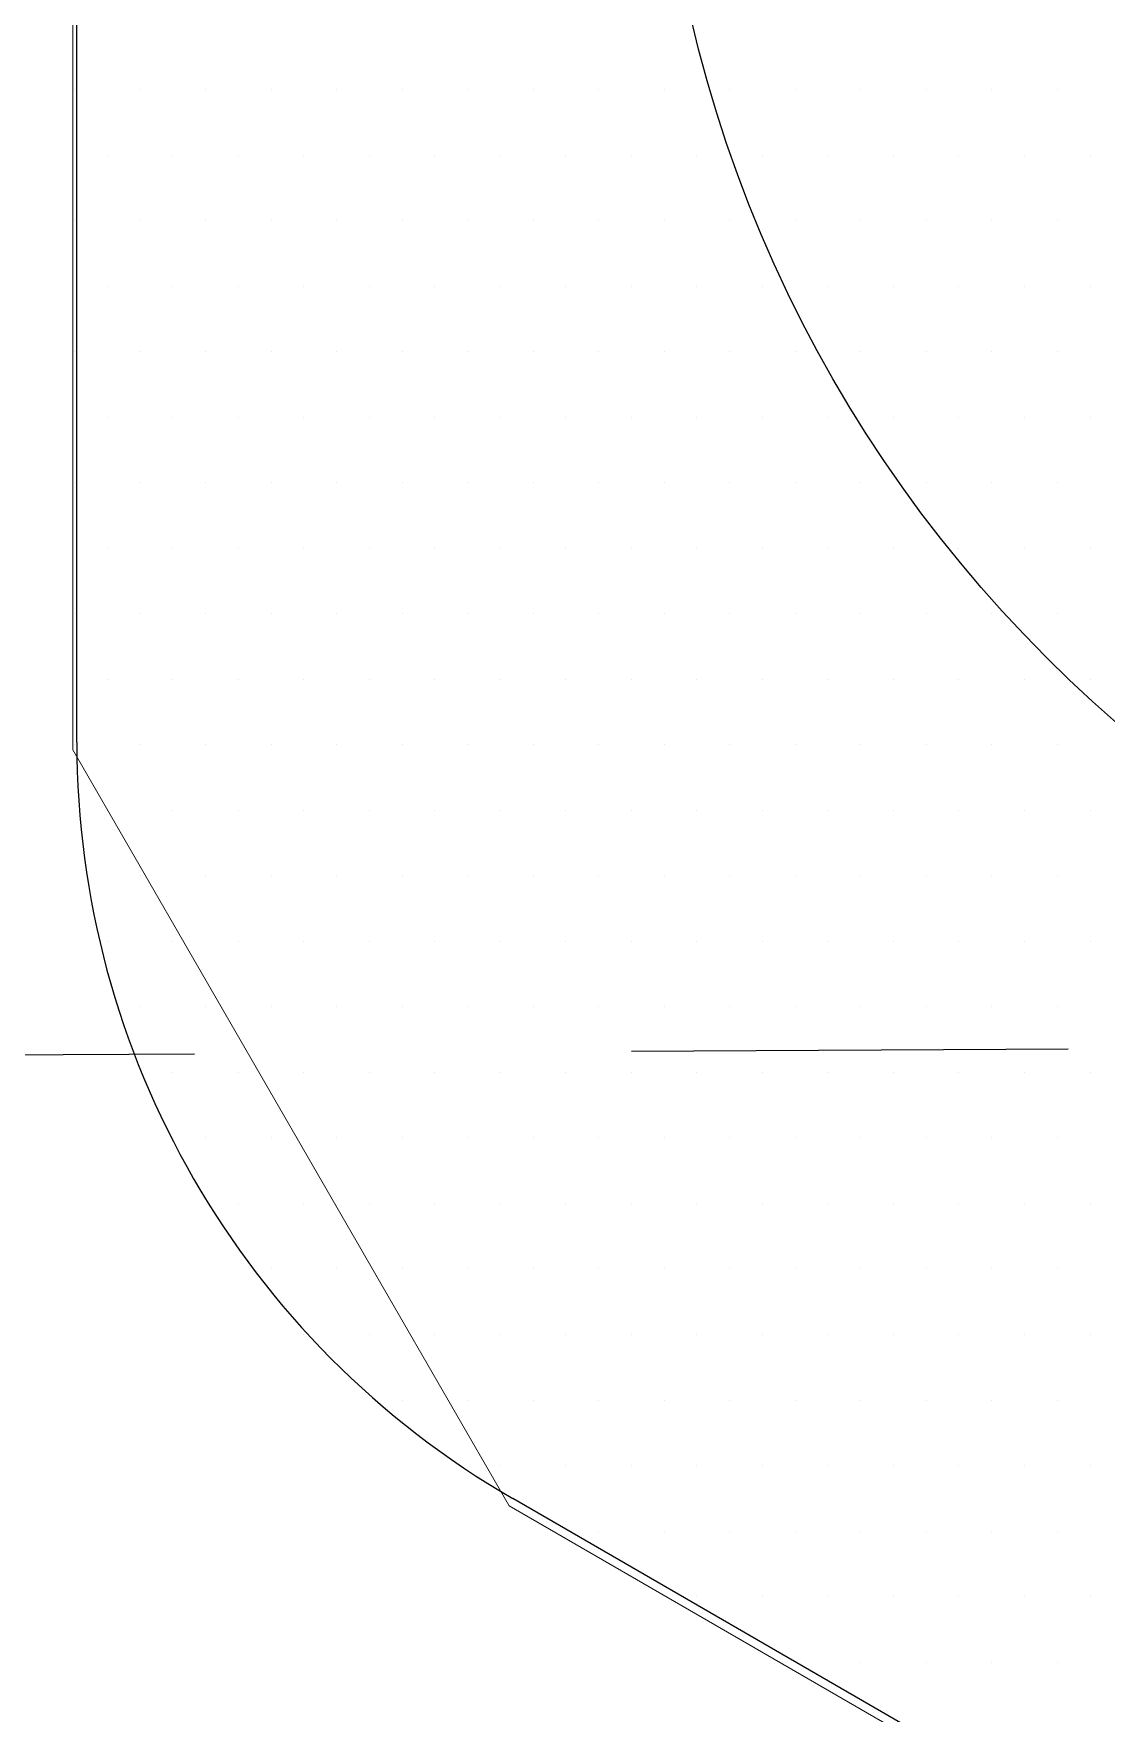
# Model space of a CAD drawing. Header units: inches. Extents: x -24 to 76, y -57 to 19.
# Drawn here: x 4.074 to 4.3811, y 9.6452 to 10.126 of the extents above; entities that cross this region are included whole.
import ezdxf

# ---------------------------------------------------------------- set-up
doc = ezdxf.new("R2010")
doc.units = ezdxf.units.IN
doc.header["$MEASUREMENT"] = 0
doc.linetypes.add('AI-Linetype-22', pattern=[0.25, 0.125, -0.125])
for name, color, linetype, lineweight in [('.ATI-HATCH', 7, 'Continuous', 0), ('G-ANNO-TTLB', 7, 'Continuous', 0), ('TYVEK', 7, 'Continuous', 0)]:
    doc.layers.add(name, color=color, linetype=linetype, lineweight=lineweight)

# ---------------------------------------------------------------- blocks, each defined once
blk = doc.blocks.new('Block_493')
at = {"layer": '.ATI-HATCH'}
blk.add_open_spline([(4.40934, 9.94754), (4.40934, 9.94754), (4.40125, 9.95503), (4.40125, 9.95503), (4.40125, 9.95503), (4.39761, 9.95714), (4.39761, 9.95714), (4.39761, 9.95714), (4.39761, 9.96313), (4.39761, 9.96313), (4.39761, 9.96313), (4.39686, 9.96918), (4.39686, 9.96918), (4.39686, 9.96918), (4.39686, 10.34804), (4.39686, 10.34804), (4.39686, 10.34804), (4.08529, 10.52667), (4.08529, 10.52667), (4.08529, 10.52667), (4.08529, 9.92103), (4.08529, 9.92103), (4.08529, 9.92103), (4.21011, 9.70463), (4.21011, 9.70463), (4.21011, 9.70463), (4.76972, 9.3809), (4.76972, 9.3809), (4.76972, 9.3809), (4.76972, 9.73907), (4.76972, 9.73907), (4.76972, 9.73907), (4.40934, 9.94754), (4.40934, 9.94754)], degree=3, knots=[0, 0, 0, 0, 1, 1, 1, 2, 2, 2, 3, 3, 3, 4, 4, 4, 5, 5, 5, 6, 6, 6, 7, 7, 7, 8, 8, 8, 9, 9, 9, 10, 10, 10, 11, 11, 11, 11], dxfattribs=at)
at = {"layer": '.ATI-HATCH', "color": 243, "lineweight": 0, "true_color": 0xcc667f}
for points in [[(4.08575, 10.10994), (4.08575, 10.10994), (4.08575, 10.10994), (4.08575, 10.10994)], [(4.1045, 10.10994), (4.1045, 10.10994), (4.1045, 10.10994), (4.1045, 10.10994)], [(4.12325, 10.10994), (4.12325, 10.10994), (4.12325, 10.10994), (4.12325, 10.10994)], [(4.142, 10.10994), (4.142, 10.10994), (4.142, 10.10994), (4.142, 10.10994)], [(4.16075, 10.10994), (4.16075, 10.10994), (4.16075, 10.10994), (4.16075, 10.10994)], [(4.1795, 10.10994), (4.1795, 10.10994), (4.1795, 10.10994), (4.1795, 10.10994)], [(4.19825, 10.10994), (4.19825, 10.10994), (4.19825, 10.10994), (4.19825, 10.10994)], [(4.217, 10.10994), (4.217, 10.10994), (4.217, 10.10994), (4.217, 10.10994)], [(4.23575, 10.10994), (4.23575, 10.10994), (4.23575, 10.10994), (4.23575, 10.10994)], [(4.2545, 10.10994), (4.2545, 10.10994), (4.2545, 10.10994), (4.2545, 10.10994)], [(4.27325, 10.10994), (4.27325, 10.10994), (4.27325, 10.10994), (4.27325, 10.10994)], [(4.292, 10.10994), (4.292, 10.10994), (4.292, 10.10994), (4.292, 10.10994)], [(4.31075, 10.10994), (4.31075, 10.10994), (4.31075, 10.10994), (4.31075, 10.10994)], [(4.3295, 10.10994), (4.3295, 10.10994), (4.3295, 10.10994), (4.3295, 10.10994)], [(4.34825, 10.10994), (4.34825, 10.10994), (4.34825, 10.10994), (4.34825, 10.10994)], [(4.367, 10.10994), (4.367, 10.10994), (4.367, 10.10994), (4.367, 10.10994)], [(4.09512, 10.09119), (4.09512, 10.09119), (4.09512, 10.09119), (4.09512, 10.09119)], [(4.11387, 10.09119), (4.11387, 10.09119), (4.11387, 10.09119), (4.11387, 10.09119)], [(4.13262, 10.09119), (4.13262, 10.09119), (4.13262, 10.09119), (4.13262, 10.09119)], [(4.15137, 10.09119), (4.15137, 10.09119), (4.15137, 10.09119), (4.15137, 10.09119)], [(4.17012, 10.09119), (4.17012, 10.09119), (4.17012, 10.09119), (4.17012, 10.09119)], [(4.18887, 10.09119), (4.18887, 10.09119), (4.18887, 10.09119), (4.18887, 10.09119)], [(4.20762, 10.09119), (4.20762, 10.09119), (4.20762, 10.09119), (4.20762, 10.09119)], [(4.22637, 10.09119), (4.22637, 10.09119), (4.22637, 10.09119), (4.22637, 10.09119)], [(4.24512, 10.09119), (4.24512, 10.09119), (4.24512, 10.09119), (4.24512, 10.09119)], [(4.26387, 10.09119), (4.26387, 10.09119), (4.26387, 10.09119), (4.26387, 10.09119)], [(4.28262, 10.09119), (4.28262, 10.09119), (4.28262, 10.09119), (4.28262, 10.09119)], [(4.30137, 10.09119), (4.30137, 10.09119), (4.30137, 10.09119), (4.30137, 10.09119)], [(4.32012, 10.09119), (4.32012, 10.09119), (4.32012, 10.09119), (4.32012, 10.09119)], [(4.33887, 10.09119), (4.33887, 10.09119), (4.33887, 10.09119), (4.33887, 10.09119)], [(4.35762, 10.09119), (4.35762, 10.09119), (4.35762, 10.09119), (4.35762, 10.09119)], [(4.37637, 10.09119), (4.37637, 10.09119), (4.37637, 10.09119), (4.37637, 10.09119)], [(4.08575, 10.07244), (4.08575, 10.07244), (4.08575, 10.07244), (4.08575, 10.07244)], [(4.1045, 10.07244), (4.1045, 10.07244), (4.1045, 10.07244), (4.1045, 10.07244)], [(4.12325, 10.07244), (4.12325, 10.07244), (4.12325, 10.07244), (4.12325, 10.07244)], [(4.142, 10.07244), (4.142, 10.07244), (4.142, 10.07244), (4.142, 10.07244)], [(4.16075, 10.07244), (4.16075, 10.07244), (4.16075, 10.07244), (4.16075, 10.07244)], [(4.1795, 10.07244), (4.1795, 10.07244), (4.1795, 10.07244), (4.1795, 10.07244)], [(4.19825, 10.07244), (4.19825, 10.07244), (4.19825, 10.07244), (4.19825, 10.07244)], [(4.217, 10.07244), (4.217, 10.07244), (4.217, 10.07244), (4.217, 10.07244)], [(4.23575, 10.07244), (4.23575, 10.07244), (4.23575, 10.07244), (4.23575, 10.07244)], [(4.2545, 10.07244), (4.2545, 10.07244), (4.2545, 10.07244), (4.2545, 10.07244)], [(4.27325, 10.07244), (4.27325, 10.07244), (4.27325, 10.07244), (4.27325, 10.07244)], [(4.292, 10.07244), (4.292, 10.07244), (4.292, 10.07244), (4.292, 10.07244)], [(4.31075, 10.07244), (4.31075, 10.07244), (4.31075, 10.07244), (4.31075, 10.07244)], [(4.3295, 10.07244), (4.3295, 10.07244), (4.3295, 10.07244), (4.3295, 10.07244)], [(4.34825, 10.07244), (4.34825, 10.07244), (4.34825, 10.07244), (4.34825, 10.07244)], [(4.367, 10.07244), (4.367, 10.07244), (4.367, 10.07244), (4.367, 10.07244)], [(4.09512, 10.05369), (4.09512, 10.05369), (4.09512, 10.05369), (4.09512, 10.05369)], [(4.11387, 10.05369), (4.11387, 10.05369), (4.11387, 10.05369), (4.11387, 10.05369)], [(4.13262, 10.05369), (4.13262, 10.05369), (4.13262, 10.05369), (4.13262, 10.05369)], [(4.15137, 10.05369), (4.15137, 10.05369), (4.15137, 10.05369), (4.15137, 10.05369)], [(4.17012, 10.05369), (4.17012, 10.05369), (4.17012, 10.05369), (4.17012, 10.05369)], [(4.18887, 10.05369), (4.18887, 10.05369), (4.18887, 10.05369), (4.18887, 10.05369)], [(4.20762, 10.05369), (4.20762, 10.05369), (4.20762, 10.05369), (4.20762, 10.05369)], [(4.22637, 10.05369), (4.22637, 10.05369), (4.22637, 10.05369), (4.22637, 10.05369)], [(4.24512, 10.05369), (4.24512, 10.05369), (4.24512, 10.05369), (4.24512, 10.05369)], [(4.26387, 10.05369), (4.26387, 10.05369), (4.26387, 10.05369), (4.26387, 10.05369)], [(4.28262, 10.05369), (4.28262, 10.05369), (4.28262, 10.05369), (4.28262, 10.05369)], [(4.30137, 10.05369), (4.30137, 10.05369), (4.30137, 10.05369), (4.30137, 10.05369)], [(4.32012, 10.05369), (4.32012, 10.05369), (4.32012, 10.05369), (4.32012, 10.05369)], [(4.33887, 10.05369), (4.33887, 10.05369), (4.33887, 10.05369), (4.33887, 10.05369)], [(4.35762, 10.05369), (4.35762, 10.05369), (4.35762, 10.05369), (4.35762, 10.05369)], [(4.37637, 10.05369), (4.37637, 10.05369), (4.37637, 10.05369), (4.37637, 10.05369)], [(4.08575, 10.03494), (4.08575, 10.03494), (4.08575, 10.03494), (4.08575, 10.03494)], [(4.1045, 10.03494), (4.1045, 10.03494), (4.1045, 10.03494), (4.1045, 10.03494)], [(4.12325, 10.03494), (4.12325, 10.03494), (4.12325, 10.03494), (4.12325, 10.03494)], [(4.142, 10.03494), (4.142, 10.03494), (4.142, 10.03494), (4.142, 10.03494)], [(4.16075, 10.03494), (4.16075, 10.03494), (4.16075, 10.03494), (4.16075, 10.03494)], [(4.1795, 10.03494), (4.1795, 10.03494), (4.1795, 10.03494), (4.1795, 10.03494)], [(4.19825, 10.03494), (4.19825, 10.03494), (4.19825, 10.03494), (4.19825, 10.03494)], [(4.217, 10.03494), (4.217, 10.03494), (4.217, 10.03494), (4.217, 10.03494)], [(4.23575, 10.03494), (4.23575, 10.03494), (4.23575, 10.03494), (4.23575, 10.03494)], [(4.2545, 10.03494), (4.2545, 10.03494), (4.2545, 10.03494), (4.2545, 10.03494)], [(4.27325, 10.03494), (4.27325, 10.03494), (4.27325, 10.03494), (4.27325, 10.03494)], [(4.292, 10.03494), (4.292, 10.03494), (4.292, 10.03494), (4.292, 10.03494)], [(4.31075, 10.03494), (4.31075, 10.03494), (4.31075, 10.03494), (4.31075, 10.03494)], [(4.3295, 10.03494), (4.3295, 10.03494), (4.3295, 10.03494), (4.3295, 10.03494)], [(4.34825, 10.03494), (4.34825, 10.03494), (4.34825, 10.03494), (4.34825, 10.03494)], [(4.367, 10.03494), (4.367, 10.03494), (4.367, 10.03494), (4.367, 10.03494)], [(4.09512, 10.01619), (4.09512, 10.01619), (4.09512, 10.01619), (4.09512, 10.01619)], [(4.11387, 10.01619), (4.11387, 10.01619), (4.11387, 10.01619), (4.11387, 10.01619)], [(4.13262, 10.01619), (4.13262, 10.01619), (4.13262, 10.01619), (4.13262, 10.01619)], [(4.15137, 10.01619), (4.15137, 10.01619), (4.15137, 10.01619), (4.15137, 10.01619)], [(4.17012, 10.01619), (4.17012, 10.01619), (4.17012, 10.01619), (4.17012, 10.01619)], [(4.18887, 10.01619), (4.18887, 10.01619), (4.18887, 10.01619), (4.18887, 10.01619)], [(4.20762, 10.01619), (4.20762, 10.01619), (4.20762, 10.01619), (4.20762, 10.01619)], [(4.22637, 10.01619), (4.22637, 10.01619), (4.22637, 10.01619), (4.22637, 10.01619)], [(4.24512, 10.01619), (4.24512, 10.01619), (4.24512, 10.01619), (4.24512, 10.01619)], [(4.26387, 10.01619), (4.26387, 10.01619), (4.26387, 10.01619), (4.26387, 10.01619)], [(4.28262, 10.01619), (4.28262, 10.01619), (4.28262, 10.01619), (4.28262, 10.01619)], [(4.30137, 10.01619), (4.30137, 10.01619), (4.30137, 10.01619), (4.30137, 10.01619)], [(4.32012, 10.01619), (4.32012, 10.01619), (4.32012, 10.01619), (4.32012, 10.01619)], [(4.33887, 10.01619), (4.33887, 10.01619), (4.33887, 10.01619), (4.33887, 10.01619)], [(4.35762, 10.01619), (4.35762, 10.01619), (4.35762, 10.01619), (4.35762, 10.01619)], [(4.37637, 10.01619), (4.37637, 10.01619), (4.37637, 10.01619), (4.37637, 10.01619)], [(4.08575, 9.99744), (4.08575, 9.99744), (4.08575, 9.99744), (4.08575, 9.99744)], [(4.1045, 9.99744), (4.1045, 9.99744), (4.1045, 9.99744), (4.1045, 9.99744)], [(4.12325, 9.99744), (4.12325, 9.99744), (4.12325, 9.99744), (4.12325, 9.99744)], [(4.142, 9.99744), (4.142, 9.99744), (4.142, 9.99744), (4.142, 9.99744)], [(4.16075, 9.99744), (4.16075, 9.99744), (4.16075, 9.99744), (4.16075, 9.99744)], [(4.1795, 9.99744), (4.1795, 9.99744), (4.1795, 9.99744), (4.1795, 9.99744)], [(4.19825, 9.99744), (4.19825, 9.99744), (4.19825, 9.99744), (4.19825, 9.99744)], [(4.217, 9.99744), (4.217, 9.99744), (4.217, 9.99744), (4.217, 9.99744)], [(4.23575, 9.99744), (4.23575, 9.99744), (4.23575, 9.99744), (4.23575, 9.99744)], [(4.2545, 9.99744), (4.2545, 9.99744), (4.2545, 9.99744), (4.2545, 9.99744)], [(4.27325, 9.99744), (4.27325, 9.99744), (4.27325, 9.99744), (4.27325, 9.99744)], [(4.292, 9.99744), (4.292, 9.99744), (4.292, 9.99744), (4.292, 9.99744)], [(4.31075, 9.99744), (4.31075, 9.99744), (4.31075, 9.99744), (4.31075, 9.99744)], [(4.3295, 9.99744), (4.3295, 9.99744), (4.3295, 9.99744), (4.3295, 9.99744)], [(4.34825, 9.99744), (4.34825, 9.99744), (4.34825, 9.99744), (4.34825, 9.99744)], [(4.367, 9.99744), (4.367, 9.99744), (4.367, 9.99744), (4.367, 9.99744)], [(4.09512, 9.97869), (4.09512, 9.97869), (4.09512, 9.97869), (4.09512, 9.97869)], [(4.11387, 9.97869), (4.11387, 9.97869), (4.11387, 9.97869), (4.11387, 9.97869)], [(4.13262, 9.97869), (4.13262, 9.97869), (4.13262, 9.97869), (4.13262, 9.97869)], [(4.15137, 9.97869), (4.15137, 9.97869), (4.15137, 9.97869), (4.15137, 9.97869)], [(4.17012, 9.97869), (4.17012, 9.97869), (4.17012, 9.97869), (4.17012, 9.97869)], [(4.18887, 9.97869), (4.18887, 9.97869), (4.18887, 9.97869), (4.18887, 9.97869)], [(4.20762, 9.97869), (4.20762, 9.97869), (4.20762, 9.97869), (4.20762, 9.97869)], [(4.22637, 9.97869), (4.22637, 9.97869), (4.22637, 9.97869), (4.22637, 9.97869)], [(4.24512, 9.97869), (4.24512, 9.97869), (4.24512, 9.97869), (4.24512, 9.97869)], [(4.26387, 9.97869), (4.26387, 9.97869), (4.26387, 9.97869), (4.26387, 9.97869)], [(4.28262, 9.97869), (4.28262, 9.97869), (4.28262, 9.97869), (4.28262, 9.97869)], [(4.30137, 9.97869), (4.30137, 9.97869), (4.30137, 9.97869), (4.30137, 9.97869)], [(4.32012, 9.97869), (4.32012, 9.97869), (4.32012, 9.97869), (4.32012, 9.97869)], [(4.33887, 9.97869), (4.33887, 9.97869), (4.33887, 9.97869), (4.33887, 9.97869)], [(4.35762, 9.97869), (4.35762, 9.97869), (4.35762, 9.97869), (4.35762, 9.97869)], [(4.37637, 9.97869), (4.37637, 9.97869), (4.37637, 9.97869), (4.37637, 9.97869)], [(4.08575, 9.95994), (4.08575, 9.95994), (4.08575, 9.95994), (4.08575, 9.95994)], [(4.1045, 9.95994), (4.1045, 9.95994), (4.1045, 9.95994), (4.1045, 9.95994)], [(4.12325, 9.95994), (4.12325, 9.95994), (4.12325, 9.95994), (4.12325, 9.95994)], [(4.142, 9.95994), (4.142, 9.95994), (4.142, 9.95994), (4.142, 9.95994)], [(4.16075, 9.95994), (4.16075, 9.95994), (4.16075, 9.95994), (4.16075, 9.95994)], [(4.1795, 9.95994), (4.1795, 9.95994), (4.1795, 9.95994), (4.1795, 9.95994)], [(4.19825, 9.95994), (4.19825, 9.95994), (4.19825, 9.95994), (4.19825, 9.95994)], [(4.217, 9.95994), (4.217, 9.95994), (4.217, 9.95994), (4.217, 9.95994)], [(4.23575, 9.95994), (4.23575, 9.95994), (4.23575, 9.95994), (4.23575, 9.95994)], [(4.2545, 9.95994), (4.2545, 9.95994), (4.2545, 9.95994), (4.2545, 9.95994)], [(4.27325, 9.95994), (4.27325, 9.95994), (4.27325, 9.95994), (4.27325, 9.95994)], [(4.292, 9.95994), (4.292, 9.95994), (4.292, 9.95994), (4.292, 9.95994)], [(4.31075, 9.95994), (4.31075, 9.95994), (4.31075, 9.95994), (4.31075, 9.95994)], [(4.3295, 9.95994), (4.3295, 9.95994), (4.3295, 9.95994), (4.3295, 9.95994)], [(4.34825, 9.95994), (4.34825, 9.95994), (4.34825, 9.95994), (4.34825, 9.95994)], [(4.367, 9.95994), (4.367, 9.95994), (4.367, 9.95994), (4.367, 9.95994)], [(4.09512, 9.94119), (4.09512, 9.94119), (4.09512, 9.94119), (4.09512, 9.94119)], [(4.11387, 9.94119), (4.11387, 9.94119), (4.11387, 9.94119), (4.11387, 9.94119)], [(4.13262, 9.94119), (4.13262, 9.94119), (4.13262, 9.94119), (4.13262, 9.94119)], [(4.15137, 9.94119), (4.15137, 9.94119), (4.15137, 9.94119), (4.15137, 9.94119)], [(4.17012, 9.94119), (4.17012, 9.94119), (4.17012, 9.94119), (4.17012, 9.94119)], [(4.18887, 9.94119), (4.18887, 9.94119), (4.18887, 9.94119), (4.18887, 9.94119)], [(4.20762, 9.94119), (4.20762, 9.94119), (4.20762, 9.94119), (4.20762, 9.94119)], [(4.22637, 9.94119), (4.22637, 9.94119), (4.22637, 9.94119), (4.22637, 9.94119)], [(4.24512, 9.94119), (4.24512, 9.94119), (4.24512, 9.94119), (4.24512, 9.94119)], [(4.26387, 9.94119), (4.26387, 9.94119), (4.26387, 9.94119), (4.26387, 9.94119)], [(4.28262, 9.94119), (4.28262, 9.94119), (4.28262, 9.94119), (4.28262, 9.94119)], [(4.30137, 9.94119), (4.30137, 9.94119), (4.30137, 9.94119), (4.30137, 9.94119)], [(4.32012, 9.94119), (4.32012, 9.94119), (4.32012, 9.94119), (4.32012, 9.94119)], [(4.33887, 9.94119), (4.33887, 9.94119), (4.33887, 9.94119), (4.33887, 9.94119)], [(4.35762, 9.94119), (4.35762, 9.94119), (4.35762, 9.94119), (4.35762, 9.94119)], [(4.37637, 9.94119), (4.37637, 9.94119), (4.37637, 9.94119), (4.37637, 9.94119)], [(4.08575, 9.92244), (4.08575, 9.92244), (4.08575, 9.92244), (4.08575, 9.92244)], [(4.1045, 9.92244), (4.1045, 9.92244), (4.1045, 9.92244), (4.1045, 9.92244)], [(4.12325, 9.92244), (4.12325, 9.92244), (4.12325, 9.92244), (4.12325, 9.92244)], [(4.142, 9.92244), (4.142, 9.92244), (4.142, 9.92244), (4.142, 9.92244)], [(4.16075, 9.92244), (4.16075, 9.92244), (4.16075, 9.92244), (4.16075, 9.92244)], [(4.1795, 9.92244), (4.1795, 9.92244), (4.1795, 9.92244), (4.1795, 9.92244)], [(4.19825, 9.92244), (4.19825, 9.92244), (4.19825, 9.92244), (4.19825, 9.92244)], [(4.217, 9.92244), (4.217, 9.92244), (4.217, 9.92244), (4.217, 9.92244)], [(4.23575, 9.92244), (4.23575, 9.92244), (4.23575, 9.92244), (4.23575, 9.92244)], [(4.2545, 9.92244), (4.2545, 9.92244), (4.2545, 9.92244), (4.2545, 9.92244)], [(4.27325, 9.92244), (4.27325, 9.92244), (4.27325, 9.92244), (4.27325, 9.92244)], [(4.292, 9.92244), (4.292, 9.92244), (4.292, 9.92244), (4.292, 9.92244)], [(4.31075, 9.92244), (4.31075, 9.92244), (4.31075, 9.92244), (4.31075, 9.92244)], [(4.3295, 9.92244), (4.3295, 9.92244), (4.3295, 9.92244), (4.3295, 9.92244)], [(4.34825, 9.92244), (4.34825, 9.92244), (4.34825, 9.92244), (4.34825, 9.92244)], [(4.367, 9.92244), (4.367, 9.92244), (4.367, 9.92244), (4.367, 9.92244)], [(4.09512, 9.90369), (4.09512, 9.90369), (4.09512, 9.90369), (4.09512, 9.90369)], [(4.11387, 9.90369), (4.11387, 9.90369), (4.11387, 9.90369), (4.11387, 9.90369)], [(4.13262, 9.90369), (4.13262, 9.90369), (4.13262, 9.90369), (4.13262, 9.90369)], [(4.15137, 9.90369), (4.15137, 9.90369), (4.15137, 9.90369), (4.15137, 9.90369)], [(4.17012, 9.90369), (4.17012, 9.90369), (4.17012, 9.90369), (4.17012, 9.90369)], [(4.18887, 9.90369), (4.18887, 9.90369), (4.18887, 9.90369), (4.18887, 9.90369)], [(4.20762, 9.90369), (4.20762, 9.90369), (4.20762, 9.90369), (4.20762, 9.90369)], [(4.22637, 9.90369), (4.22637, 9.90369), (4.22637, 9.90369), (4.22637, 9.90369)], [(4.24512, 9.90369), (4.24512, 9.90369), (4.24512, 9.90369), (4.24512, 9.90369)], [(4.26387, 9.90369), (4.26387, 9.90369), (4.26387, 9.90369), (4.26387, 9.90369)], [(4.28262, 9.90369), (4.28262, 9.90369), (4.28262, 9.90369), (4.28262, 9.90369)], [(4.30137, 9.90369), (4.30137, 9.90369), (4.30137, 9.90369), (4.30137, 9.90369)], [(4.32012, 9.90369), (4.32012, 9.90369), (4.32012, 9.90369), (4.32012, 9.90369)], [(4.33887, 9.90369), (4.33887, 9.90369), (4.33887, 9.90369), (4.33887, 9.90369)], [(4.35762, 9.90369), (4.35762, 9.90369), (4.35762, 9.90369), (4.35762, 9.90369)], [(4.37637, 9.90369), (4.37637, 9.90369), (4.37637, 9.90369), (4.37637, 9.90369)], [(4.1045, 9.88494), (4.1045, 9.88494), (4.1045, 9.88494), (4.1045, 9.88494)], [(4.12325, 9.88494), (4.12325, 9.88494), (4.12325, 9.88494), (4.12325, 9.88494)], [(4.142, 9.88494), (4.142, 9.88494), (4.142, 9.88494), (4.142, 9.88494)], [(4.16075, 9.88494), (4.16075, 9.88494), (4.16075, 9.88494), (4.16075, 9.88494)], [(4.1795, 9.88494), (4.1795, 9.88494), (4.1795, 9.88494), (4.1795, 9.88494)], [(4.19825, 9.88494), (4.19825, 9.88494), (4.19825, 9.88494), (4.19825, 9.88494)], [(4.217, 9.88494), (4.217, 9.88494), (4.217, 9.88494), (4.217, 9.88494)], [(4.23575, 9.88494), (4.23575, 9.88494), (4.23575, 9.88494), (4.23575, 9.88494)], [(4.2545, 9.88494), (4.2545, 9.88494), (4.2545, 9.88494), (4.2545, 9.88494)], [(4.27325, 9.88494), (4.27325, 9.88494), (4.27325, 9.88494), (4.27325, 9.88494)], [(4.292, 9.88494), (4.292, 9.88494), (4.292, 9.88494), (4.292, 9.88494)], [(4.31075, 9.88494), (4.31075, 9.88494), (4.31075, 9.88494), (4.31075, 9.88494)], [(4.3295, 9.88494), (4.3295, 9.88494), (4.3295, 9.88494), (4.3295, 9.88494)], [(4.34825, 9.88494), (4.34825, 9.88494), (4.34825, 9.88494), (4.34825, 9.88494)], [(4.367, 9.88494), (4.367, 9.88494), (4.367, 9.88494), (4.367, 9.88494)], [(4.09512, 9.86619), (4.09512, 9.86619), (4.09512, 9.86619), (4.09512, 9.86619)], [(4.11387, 9.86619), (4.11387, 9.86619), (4.11387, 9.86619), (4.11387, 9.86619)], [(4.13262, 9.86619), (4.13262, 9.86619), (4.13262, 9.86619), (4.13262, 9.86619)], [(4.15137, 9.86619), (4.15137, 9.86619), (4.15137, 9.86619), (4.15137, 9.86619)], [(4.17012, 9.86619), (4.17012, 9.86619), (4.17012, 9.86619), (4.17012, 9.86619)], [(4.18887, 9.86619), (4.18887, 9.86619), (4.18887, 9.86619), (4.18887, 9.86619)], [(4.20762, 9.86619), (4.20762, 9.86619), (4.20762, 9.86619), (4.20762, 9.86619)], [(4.22637, 9.86619), (4.22637, 9.86619), (4.22637, 9.86619), (4.22637, 9.86619)], [(4.24512, 9.86619), (4.24512, 9.86619), (4.24512, 9.86619), (4.24512, 9.86619)], [(4.26387, 9.86619), (4.26387, 9.86619), (4.26387, 9.86619), (4.26387, 9.86619)], [(4.28262, 9.86619), (4.28262, 9.86619), (4.28262, 9.86619), (4.28262, 9.86619)], [(4.30137, 9.86619), (4.30137, 9.86619), (4.30137, 9.86619), (4.30137, 9.86619)], [(4.32012, 9.86619), (4.32012, 9.86619), (4.32012, 9.86619), (4.32012, 9.86619)], [(4.33887, 9.86619), (4.33887, 9.86619), (4.33887, 9.86619), (4.33887, 9.86619)], [(4.35762, 9.86619), (4.35762, 9.86619), (4.35762, 9.86619), (4.35762, 9.86619)], [(4.37637, 9.86619), (4.37637, 9.86619), (4.37637, 9.86619), (4.37637, 9.86619)], [(4.1045, 9.84744), (4.1045, 9.84744), (4.1045, 9.84744), (4.1045, 9.84744)], [(4.12325, 9.84744), (4.12325, 9.84744), (4.12325, 9.84744), (4.12325, 9.84744)], [(4.142, 9.84744), (4.142, 9.84744), (4.142, 9.84744), (4.142, 9.84744)], [(4.16075, 9.84744), (4.16075, 9.84744), (4.16075, 9.84744), (4.16075, 9.84744)], [(4.1795, 9.84744), (4.1795, 9.84744), (4.1795, 9.84744), (4.1795, 9.84744)], [(4.19825, 9.84744), (4.19825, 9.84744), (4.19825, 9.84744), (4.19825, 9.84744)], [(4.217, 9.84744), (4.217, 9.84744), (4.217, 9.84744), (4.217, 9.84744)], [(4.23575, 9.84744), (4.23575, 9.84744), (4.23575, 9.84744), (4.23575, 9.84744)], [(4.2545, 9.84744), (4.2545, 9.84744), (4.2545, 9.84744), (4.2545, 9.84744)], [(4.27325, 9.84744), (4.27325, 9.84744), (4.27325, 9.84744), (4.27325, 9.84744)], [(4.292, 9.84744), (4.292, 9.84744), (4.292, 9.84744), (4.292, 9.84744)], [(4.31075, 9.84744), (4.31075, 9.84744), (4.31075, 9.84744), (4.31075, 9.84744)], [(4.3295, 9.84744), (4.3295, 9.84744), (4.3295, 9.84744), (4.3295, 9.84744)], [(4.34825, 9.84744), (4.34825, 9.84744), (4.34825, 9.84744), (4.34825, 9.84744)], [(4.367, 9.84744), (4.367, 9.84744), (4.367, 9.84744), (4.367, 9.84744)], [(4.11387, 9.82869), (4.11387, 9.82869), (4.11387, 9.82869), (4.11387, 9.82869)], [(4.13262, 9.82869), (4.13262, 9.82869), (4.13262, 9.82869), (4.13262, 9.82869)], [(4.15137, 9.82869), (4.15137, 9.82869), (4.15137, 9.82869), (4.15137, 9.82869)], [(4.17012, 9.82869), (4.17012, 9.82869), (4.17012, 9.82869), (4.17012, 9.82869)], [(4.18887, 9.82869), (4.18887, 9.82869), (4.18887, 9.82869), (4.18887, 9.82869)], [(4.20762, 9.82869), (4.20762, 9.82869), (4.20762, 9.82869), (4.20762, 9.82869)], [(4.22637, 9.82869), (4.22637, 9.82869), (4.22637, 9.82869), (4.22637, 9.82869)], [(4.24512, 9.82869), (4.24512, 9.82869), (4.24512, 9.82869), (4.24512, 9.82869)], [(4.26387, 9.82869), (4.26387, 9.82869), (4.26387, 9.82869), (4.26387, 9.82869)], [(4.28262, 9.82869), (4.28262, 9.82869), (4.28262, 9.82869), (4.28262, 9.82869)], [(4.30137, 9.82869), (4.30137, 9.82869), (4.30137, 9.82869), (4.30137, 9.82869)], [(4.32012, 9.82869), (4.32012, 9.82869), (4.32012, 9.82869), (4.32012, 9.82869)], [(4.33887, 9.82869), (4.33887, 9.82869), (4.33887, 9.82869), (4.33887, 9.82869)], [(4.35762, 9.82869), (4.35762, 9.82869), (4.35762, 9.82869), (4.35762, 9.82869)], [(4.37637, 9.82869), (4.37637, 9.82869), (4.37637, 9.82869), (4.37637, 9.82869)], [(4.12325, 9.80994), (4.12325, 9.80994), (4.12325, 9.80994), (4.12325, 9.80994)], [(4.142, 9.80994), (4.142, 9.80994), (4.142, 9.80994), (4.142, 9.80994)], [(4.16075, 9.80994), (4.16075, 9.80994), (4.16075, 9.80994), (4.16075, 9.80994)], [(4.1795, 9.80994), (4.1795, 9.80994), (4.1795, 9.80994), (4.1795, 9.80994)], [(4.19825, 9.80994), (4.19825, 9.80994), (4.19825, 9.80994), (4.19825, 9.80994)], [(4.217, 9.80994), (4.217, 9.80994), (4.217, 9.80994), (4.217, 9.80994)], [(4.23575, 9.80994), (4.23575, 9.80994), (4.23575, 9.80994), (4.23575, 9.80994)], [(4.2545, 9.80994), (4.2545, 9.80994), (4.2545, 9.80994), (4.2545, 9.80994)], [(4.27325, 9.80994), (4.27325, 9.80994), (4.27325, 9.80994), (4.27325, 9.80994)], [(4.292, 9.80994), (4.292, 9.80994), (4.292, 9.80994), (4.292, 9.80994)], [(4.31075, 9.80994), (4.31075, 9.80994), (4.31075, 9.80994), (4.31075, 9.80994)], [(4.3295, 9.80994), (4.3295, 9.80994), (4.3295, 9.80994), (4.3295, 9.80994)], [(4.34825, 9.80994), (4.34825, 9.80994), (4.34825, 9.80994), (4.34825, 9.80994)], [(4.367, 9.80994), (4.367, 9.80994), (4.367, 9.80994), (4.367, 9.80994)], [(4.13262, 9.79119), (4.13262, 9.79119), (4.13262, 9.79119), (4.13262, 9.79119)], [(4.15137, 9.79119), (4.15137, 9.79119), (4.15137, 9.79119), (4.15137, 9.79119)], [(4.17012, 9.79119), (4.17012, 9.79119), (4.17012, 9.79119), (4.17012, 9.79119)], [(4.18887, 9.79119), (4.18887, 9.79119), (4.18887, 9.79119), (4.18887, 9.79119)], [(4.20762, 9.79119), (4.20762, 9.79119), (4.20762, 9.79119), (4.20762, 9.79119)], [(4.22637, 9.79119), (4.22637, 9.79119), (4.22637, 9.79119), (4.22637, 9.79119)], [(4.24512, 9.79119), (4.24512, 9.79119), (4.24512, 9.79119), (4.24512, 9.79119)], [(4.26387, 9.79119), (4.26387, 9.79119), (4.26387, 9.79119), (4.26387, 9.79119)], [(4.28262, 9.79119), (4.28262, 9.79119), (4.28262, 9.79119), (4.28262, 9.79119)], [(4.30137, 9.79119), (4.30137, 9.79119), (4.30137, 9.79119), (4.30137, 9.79119)], [(4.32012, 9.79119), (4.32012, 9.79119), (4.32012, 9.79119), (4.32012, 9.79119)], [(4.33887, 9.79119), (4.33887, 9.79119), (4.33887, 9.79119), (4.33887, 9.79119)], [(4.35762, 9.79119), (4.35762, 9.79119), (4.35762, 9.79119), (4.35762, 9.79119)], [(4.37637, 9.79119), (4.37637, 9.79119), (4.37637, 9.79119), (4.37637, 9.79119)], [(4.142, 9.77244), (4.142, 9.77244), (4.142, 9.77244), (4.142, 9.77244)], [(4.16075, 9.77244), (4.16075, 9.77244), (4.16075, 9.77244), (4.16075, 9.77244)], [(4.1795, 9.77244), (4.1795, 9.77244), (4.1795, 9.77244), (4.1795, 9.77244)], [(4.19825, 9.77244), (4.19825, 9.77244), (4.19825, 9.77244), (4.19825, 9.77244)], [(4.217, 9.77244), (4.217, 9.77244), (4.217, 9.77244), (4.217, 9.77244)], [(4.23575, 9.77244), (4.23575, 9.77244), (4.23575, 9.77244), (4.23575, 9.77244)], [(4.2545, 9.77244), (4.2545, 9.77244), (4.2545, 9.77244), (4.2545, 9.77244)], [(4.27325, 9.77244), (4.27325, 9.77244), (4.27325, 9.77244), (4.27325, 9.77244)], [(4.292, 9.77244), (4.292, 9.77244), (4.292, 9.77244), (4.292, 9.77244)], [(4.31075, 9.77244), (4.31075, 9.77244), (4.31075, 9.77244), (4.31075, 9.77244)], [(4.3295, 9.77244), (4.3295, 9.77244), (4.3295, 9.77244), (4.3295, 9.77244)], [(4.34825, 9.77244), (4.34825, 9.77244), (4.34825, 9.77244), (4.34825, 9.77244)], [(4.367, 9.77244), (4.367, 9.77244), (4.367, 9.77244), (4.367, 9.77244)], [(4.15137, 9.75369), (4.15137, 9.75369), (4.15137, 9.75369), (4.15137, 9.75369)], [(4.17012, 9.75369), (4.17012, 9.75369), (4.17012, 9.75369), (4.17012, 9.75369)], [(4.18887, 9.75369), (4.18887, 9.75369), (4.18887, 9.75369), (4.18887, 9.75369)], [(4.20762, 9.75369), (4.20762, 9.75369), (4.20762, 9.75369), (4.20762, 9.75369)], [(4.22637, 9.75369), (4.22637, 9.75369), (4.22637, 9.75369), (4.22637, 9.75369)], [(4.24512, 9.75369), (4.24512, 9.75369), (4.24512, 9.75369), (4.24512, 9.75369)], [(4.26387, 9.75369), (4.26387, 9.75369), (4.26387, 9.75369), (4.26387, 9.75369)], [(4.28262, 9.75369), (4.28262, 9.75369), (4.28262, 9.75369), (4.28262, 9.75369)], [(4.30137, 9.75369), (4.30137, 9.75369), (4.30137, 9.75369), (4.30137, 9.75369)], [(4.32012, 9.75369), (4.32012, 9.75369), (4.32012, 9.75369), (4.32012, 9.75369)], [(4.33887, 9.75369), (4.33887, 9.75369), (4.33887, 9.75369), (4.33887, 9.75369)], [(4.35762, 9.75369), (4.35762, 9.75369), (4.35762, 9.75369), (4.35762, 9.75369)], [(4.37637, 9.75369), (4.37637, 9.75369), (4.37637, 9.75369), (4.37637, 9.75369)], [(4.1795, 9.73494), (4.1795, 9.73494), (4.1795, 9.73494), (4.1795, 9.73494)], [(4.19825, 9.73494), (4.19825, 9.73494), (4.19825, 9.73494), (4.19825, 9.73494)], [(4.217, 9.73494), (4.217, 9.73494), (4.217, 9.73494), (4.217, 9.73494)], [(4.23575, 9.73494), (4.23575, 9.73494), (4.23575, 9.73494), (4.23575, 9.73494)], [(4.2545, 9.73494), (4.2545, 9.73494), (4.2545, 9.73494), (4.2545, 9.73494)], [(4.27325, 9.73494), (4.27325, 9.73494), (4.27325, 9.73494), (4.27325, 9.73494)], [(4.292, 9.73494), (4.292, 9.73494), (4.292, 9.73494), (4.292, 9.73494)], [(4.31075, 9.73494), (4.31075, 9.73494), (4.31075, 9.73494), (4.31075, 9.73494)], [(4.3295, 9.73494), (4.3295, 9.73494), (4.3295, 9.73494), (4.3295, 9.73494)], [(4.34825, 9.73494), (4.34825, 9.73494), (4.34825, 9.73494), (4.34825, 9.73494)], [(4.367, 9.73494), (4.367, 9.73494), (4.367, 9.73494), (4.367, 9.73494)], [(4.20762, 9.71619), (4.20762, 9.71619), (4.20762, 9.71619), (4.20762, 9.71619)], [(4.22637, 9.71619), (4.22637, 9.71619), (4.22637, 9.71619), (4.22637, 9.71619)], [(4.24512, 9.71619), (4.24512, 9.71619), (4.24512, 9.71619), (4.24512, 9.71619)], [(4.26387, 9.71619), (4.26387, 9.71619), (4.26387, 9.71619), (4.26387, 9.71619)], [(4.28262, 9.71619), (4.28262, 9.71619), (4.28262, 9.71619), (4.28262, 9.71619)], [(4.30137, 9.71619), (4.30137, 9.71619), (4.30137, 9.71619), (4.30137, 9.71619)], [(4.32012, 9.71619), (4.32012, 9.71619), (4.32012, 9.71619), (4.32012, 9.71619)], [(4.33887, 9.71619), (4.33887, 9.71619), (4.33887, 9.71619), (4.33887, 9.71619)], [(4.35762, 9.71619), (4.35762, 9.71619), (4.35762, 9.71619), (4.35762, 9.71619)], [(4.37637, 9.71619), (4.37637, 9.71619), (4.37637, 9.71619), (4.37637, 9.71619)], [(4.23575, 9.69744), (4.23575, 9.69744), (4.23575, 9.69744), (4.23575, 9.69744)], [(4.2545, 9.69744), (4.2545, 9.69744), (4.2545, 9.69744), (4.2545, 9.69744)], [(4.27325, 9.69744), (4.27325, 9.69744), (4.27325, 9.69744), (4.27325, 9.69744)], [(4.292, 9.69744), (4.292, 9.69744), (4.292, 9.69744), (4.292, 9.69744)], [(4.31075, 9.69744), (4.31075, 9.69744), (4.31075, 9.69744), (4.31075, 9.69744)], [(4.3295, 9.69744), (4.3295, 9.69744), (4.3295, 9.69744), (4.3295, 9.69744)], [(4.34825, 9.69744), (4.34825, 9.69744), (4.34825, 9.69744), (4.34825, 9.69744)], [(4.367, 9.69744), (4.367, 9.69744), (4.367, 9.69744), (4.367, 9.69744)], [(4.26387, 9.67869), (4.26387, 9.67869), (4.26387, 9.67869), (4.26387, 9.67869)], [(4.28262, 9.67869), (4.28262, 9.67869), (4.28262, 9.67869), (4.28262, 9.67869)], [(4.30137, 9.67869), (4.30137, 9.67869), (4.30137, 9.67869), (4.30137, 9.67869)], [(4.32012, 9.67869), (4.32012, 9.67869), (4.32012, 9.67869), (4.32012, 9.67869)], [(4.33887, 9.67869), (4.33887, 9.67869), (4.33887, 9.67869), (4.33887, 9.67869)], [(4.35762, 9.67869), (4.35762, 9.67869), (4.35762, 9.67869), (4.35762, 9.67869)], [(4.37637, 9.67869), (4.37637, 9.67869), (4.37637, 9.67869), (4.37637, 9.67869)], [(4.292, 9.65994), (4.292, 9.65994), (4.292, 9.65994), (4.292, 9.65994)], [(4.31075, 9.65994), (4.31075, 9.65994), (4.31075, 9.65994), (4.31075, 9.65994)], [(4.3295, 9.65994), (4.3295, 9.65994), (4.3295, 9.65994), (4.3295, 9.65994)], [(4.34825, 9.65994), (4.34825, 9.65994), (4.34825, 9.65994), (4.34825, 9.65994)], [(4.367, 9.65994), (4.367, 9.65994), (4.367, 9.65994), (4.367, 9.65994)]]:
    blk.add_open_spline(points, degree=3, dxfattribs=at)

msp = doc.modelspace()

# ---------------------------------------------------------------- hatches: boundary and pattern name
at = {"layer": 'G-ANNO-TTLB', "true_color": 0xff00ff, "transparency": 33554687}
h = msp.add_hatch(color=6, dxfattribs=at)
edge = h.paths.add_edge_path()
edge.add_spline(control_points=[(19.91565, -15.06516), (19.91565, -15.06516), (-20.7721, -15.06516), (-20.7721, -15.06516), (-20.7721, -15.06516), (-20.7721, 19.05984), (-20.7721, 19.05984), (-20.7721, 19.05984), (19.91565, 19.05984), (19.91565, 19.05984), (19.91565, 19.05984), (19.91565, -15.06516), (19.91565, -15.06516)], knot_values=[0, 0, 0, 0, 1, 1, 1, 2, 2, 2, 3, 3, 3, 4, 4, 4, 4], degree=3, periodic=0)
edge = h.paths.add_edge_path()
edge.add_spline(control_points=[(-20.6471, 18.93484), (-20.6471, 18.93484), (-20.6471, -14.94016), (-20.6471, -14.94016), (-20.6471, -14.94016), (19.79065, -14.94016), (19.79065, -14.94016), (19.79065, -14.94016), (19.79065, 18.93484), (19.79065, 18.93484), (19.79065, 18.93484), (-20.6471, 18.93484), (-20.6471, 18.93484)], knot_values=[0, 0, 0, 0, 1, 1, 1, 2, 2, 2, 3, 3, 3, 4, 4, 4, 4], degree=3, periodic=0)
edge.add_line((-20.6471, 18.93484), (-20.6471, 18.93484))

# ---------------------------------------------------------------- linework, layer by layer
at = {"layer": 'G-ANNO-TTLB'}
for points in [[(19.91565, -15.06516), (19.91565, -15.06516), (-20.7721, -15.06516), (-20.7721, -15.06516), (-20.7721, -15.06516), (-20.7721, 19.05984), (-20.7721, 19.05984), (-20.7721, 19.05984), (19.91565, 19.05984), (19.91565, 19.05984), (19.91565, 19.05984), (19.91565, -15.06516), (19.91565, -15.06516)], [(-20.6471, 18.93484), (-20.6471, 18.93484), (-20.6471, -14.94016), (-20.6471, -14.94016), (-20.6471, -14.94016), (19.79065, -14.94016), (19.79065, -14.94016), (19.79065, -14.94016), (19.79065, 18.93484), (19.79065, 18.93484), (19.79065, 18.93484), (-20.6471, 18.93484), (-20.6471, 18.93484)]]:
    msp.add_open_spline(points, degree=3, knots=[0, 0, 0, 0, 1, 1, 1, 2, 2, 2, 3, 3, 3, 4, 4, 4, 4], dxfattribs=at)
at = {"layer": 'TYVEK', "color": 4, "lineweight": 25, "true_color": 0x00ffff}
for p, q in [((4.0864, 9.92314), (4.0864, 10.52878)), ((4.77082, 9.38301), (4.21121, 9.70674))]:
    msp.add_line(p, q, dxfattribs=at)
at = {"layer": 'TYVEK', "color": 18, "linetype": 'AI-Linetype-22', "lineweight": 25, "true_color": 0x000000}
msp.add_line((4.62012, 9.83669), (2.2608, 9.82381), dxfattribs=at)
at = {"layer": 'TYVEK', "color": 18, "lineweight": 25, "true_color": 0x000000}
msp.add_circle((4.63313, 10.21671), 0.38079, dxfattribs=at)
at = {"layer": 'TYVEK', "color": 4, "lineweight": 25, "true_color": 0x00ffff}
msp.add_open_spline([(4.0864, 9.92314), (4.0864, 9.8339), (4.13397, 9.75143), (4.21121, 9.70674)], degree=3, dxfattribs=at)

# ---------------------------------------------------------------- block references
at = {"layer": '.ATI-HATCH'}
msp.add_blockref('Block_493', (0, 0), dxfattribs=at)

doc.saveas('drawing.dxf')
